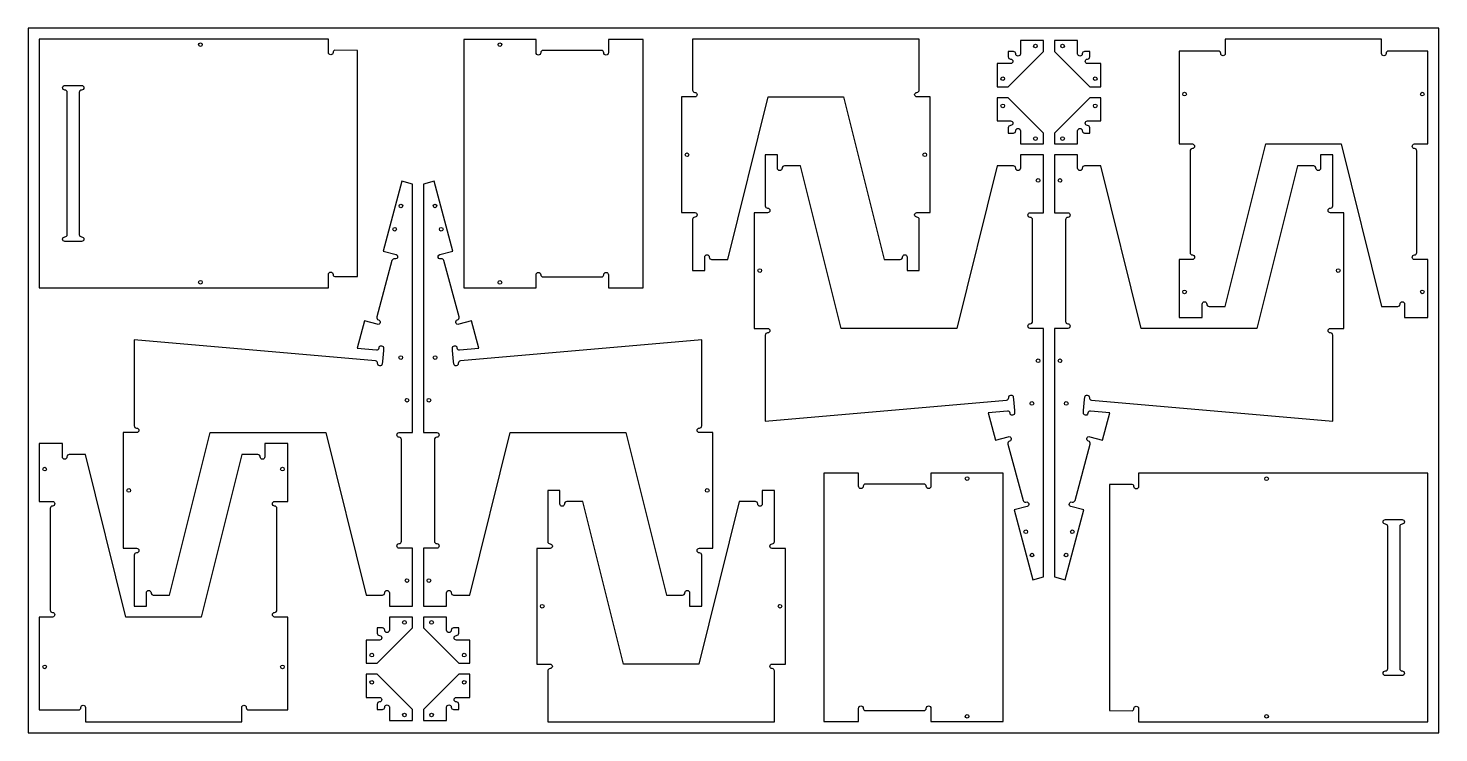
# Model space of a CAD drawing. Header units: inches. Extents: x 0 to 96, y 103.9 to 151.9.
import ezdxf

# ---------------------------------------------------------------- set-up
doc = ezdxf.new("R2010")
doc.units = ezdxf.units.IN
doc.header["$MEASUREMENT"] = 0
doc.header["$PDMODE"] = 1
for name, color, linetype in [('000_NOTES', 6, 'Continuous'), ('CUT_HOLE', 1, 'Continuous'), ('CUT_THRU', 7, 'Continuous')]:
    doc.layers.add(name, color=color, linetype=linetype)

# ---------------------------------------------------------------- blocks, each defined once
blk = doc.blocks.new('FASTENER')
blk.add_circle((0, 0), 0.125)
blk.add_point((0, 0))

msp = doc.modelspace()

# ---------------------------------------------------------------- linework, layer by layer
at = {"layer": 'CUT_HOLE'}
for points in [[(3.475, 137.819, 0.414214), (3.632, 137.661, -1), (3.632, 137.346), (2.501, 137.346, -1), (2.501, 137.661, 0.414214), (2.659, 137.819), (2.659, 147.504, 0.414214), (2.501, 147.661, -1), (2.501, 147.976), (3.632, 147.976, -1), (3.632, 147.661, 0.414214), (3.475, 147.504), (3.475, 137.819, 0.414214)], [(92.525, 117.929, 0.414214), (92.368, 118.087, -1), (92.368, 118.402), (93.499, 118.402, -1), (93.499, 118.087, 0.414214), (93.341, 117.929), (93.341, 108.244, 0.414214), (93.499, 108.087, -1), (93.499, 107.772), (92.368, 107.772, -1), (92.368, 108.087, 0.414214), (92.525, 108.244), (92.525, 117.929, 0.414214)]]:
    msp.add_lwpolyline(points, format="xyb", close=True, dxfattribs=at)
at = {"layer": 'CUT_THRU'}
for points in [[(20.433, 134.197), (20.433, 134.945), (20.433, 135.102, -1), (20.748, 135.102, 0.491271), (20.945, 134.95), (22.402, 134.965), (22.402, 142.661), (22.402, 150.358), (20.869, 150.374, 0.346729), (20.748, 150.22, -1), (20.433, 150.22), (20.433, 150.378), (20.433, 151.126), (0.748, 151.126), (0.748, 134.197), (20.433, 134.197)], [(34.881, 135.083, 0.414214), (35.039, 134.925), (39.015, 134.925, 0.414214), (39.173, 135.083, -1), (39.488, 135.083), (39.488, 134.177), (41.85, 134.177), (41.85, 151.106), (39.488, 151.106), (39.488, 150.201, -1), (39.173, 150.201, 0.414214), (39.015, 150.358), (35.039, 150.358, 0.414214), (34.881, 150.201, -1), (34.566, 150.201), (34.566, 151.106), (29.645, 151.106), (29.645, 134.177), (34.566, 134.177), (34.566, 135.083, -1), (34.881, 135.083, 0.414214)], [(45.211, 151.126), (45.211, 147.661, 0.414214), (45.369, 147.504, -1), (45.369, 147.189), (44.463, 147.189), (44.463, 139.315), (45.369, 139.315, -1), (45.369, 139, 0.414214), (45.211, 138.843), (45.211, 135.378), (46.038, 135.378), (46.038, 136.283, -1), (46.353, 136.283, 0.414214), (46.511, 136.126), (47.613, 136.126), (50.369, 147.189), (55.487, 147.189), (58.243, 136.126), (59.345, 136.126, 0.414214), (59.503, 136.283, -1), (59.818, 136.283), (59.818, 135.378), (60.644, 135.378), (60.644, 138.843, 0.414214), (60.487, 139, -1), (60.487, 139.315), (61.392, 139.315), (61.392, 147.189), (60.487, 147.189, -1), (60.487, 147.504, 0.414214), (60.644, 147.661), (60.644, 151.126), (45.211, 151.126)], [(65.95, 149.458), (65.95, 147.883), (66.698, 147.883), (69.1, 150.285), (69.1, 151.033), (67.525, 151.033), (67.525, 150.127, -1), (67.21, 150.127, 0.414214), (67.052, 150.285), (66.698, 150.285), (66.698, 149.93, 0.414214), (66.856, 149.773, -1), (66.856, 149.458), (65.95, 149.458)], [(72.092, 149.458, -1), (72.092, 149.773, 0.414214), (72.249, 149.93), (72.249, 150.285), (71.895, 150.285, 0.414214), (71.738, 150.127, -1), (71.423, 150.127), (71.423, 151.033), (69.848, 151.033), (69.848, 150.285), (72.249, 147.883), (72.997, 147.883), (72.997, 149.458), (72.092, 149.458, -1)], [(81.472, 151.126), (81.472, 150.152, -1), (81.157, 150.152, 0.414214), (81, 150.31), (78.323, 150.31), (78.323, 143.985), (79.228, 143.985, -1), (79.228, 143.67, 0.414214), (79.071, 143.513), (79.071, 136.584, 0.414214), (79.228, 136.426, -1), (79.228, 136.111), (78.323, 136.111), (78.323, 132.174), (79.898, 132.174), (79.898, 133.08, -1), (80.213, 133.08, 0.414214), (80.37, 132.922), (81.472, 132.922), (84.228, 143.985), (89.346, 143.985), (92.102, 132.922), (93.205, 132.922, 0.414214), (93.362, 133.08, -1), (93.677, 133.08), (93.677, 132.174), (95.252, 132.174), (95.252, 136.111), (94.346, 136.111, -1), (94.346, 136.426, 0.414214), (94.504, 136.584), (94.504, 143.513, 0.414214), (94.346, 143.67, -1), (94.346, 143.985), (95.252, 143.985), (95.252, 150.31), (92.575, 150.31, 0.414214), (92.417, 150.152, -1), (92.102, 150.152), (92.102, 151.126), (81.472, 151.126)], [(66.698, 147.135), (65.95, 147.135), (65.95, 145.56), (66.856, 145.56, -1), (66.856, 145.245, 0.414214), (66.698, 145.088), (66.698, 144.733), (67.052, 144.733, 0.414214), (67.21, 144.891, -1), (67.525, 144.891), (67.525, 143.985), (69.1, 143.985), (69.1, 144.733), (66.698, 147.135)], [(69.848, 144.733), (69.848, 143.985), (71.423, 143.985), (71.423, 144.891, -1), (71.738, 144.891, 0.414214), (71.895, 144.733), (72.249, 144.733), (72.249, 145.088, 0.414214), (72.092, 145.245, -1), (72.092, 145.56), (72.997, 145.56), (72.997, 147.135), (72.249, 147.135), (69.848, 144.733)], [(55.32, 131.426), (52.564, 142.489), (51.462, 142.489, 0.414214), (51.304, 142.332, -1), (50.989, 142.332), (50.989, 143.237), (50.163, 143.237), (50.163, 139.773, 0.414214), (50.32, 139.615, -1), (50.32, 139.3), (49.415, 139.3), (49.415, 131.426), (50.32, 131.426, -1), (50.32, 131.111, 0.414214), (50.163, 130.954), (50.163, 125.102), (66.586, 126.539, 0.414214), (66.729, 126.71, -1), (67.043, 126.737), (67.056, 126.58), (67.056, 126.58), (67.122, 125.835), (67.135, 125.678, -1), (66.821, 125.651, 0.414214), (66.651, 125.794), (65.329, 125.678), (65.83, 123.811), (66.704, 124.045, -1), (66.786, 123.741, 0.414214), (66.675, 123.548), (67.704, 119.707, 0.414214), (67.897, 119.596, -1), (67.978, 119.292), (67.103, 119.057), (68.377, 114.304), (69.1, 114.497), (69.1, 131.426), (68.194, 131.426, -1), (68.194, 131.741, 0.414214), (68.352, 131.899), (68.352, 138.828, 0.414214), (68.194, 138.985, -1), (68.194, 139.3), (69.1, 139.3), (69.1, 143.237), (67.525, 143.237), (67.525, 142.332, -1), (67.21, 142.332, 0.414214), (67.052, 142.489), (65.95, 142.489), (63.194, 131.426), (55.32, 131.426)], [(83.627, 131.426), (75.753, 131.426), (72.997, 142.489), (71.895, 142.489, 0.414214), (71.738, 142.332, -1), (71.423, 142.332), (71.423, 143.237), (69.848, 143.237), (69.848, 139.3), (70.753, 139.3, -1), (70.753, 138.985, 0.414214), (70.596, 138.828), (70.596, 131.899, 0.414214), (70.753, 131.741, -1), (70.753, 131.426), (69.848, 131.426), (69.848, 114.497), (70.57, 114.304), (71.844, 119.057), (70.969, 119.292, -1), (71.051, 119.596, 0.414214), (71.244, 119.707), (72.273, 123.548, 0.414214), (72.162, 123.741, -1), (72.243, 124.045), (73.118, 123.811), (73.618, 125.678), (72.297, 125.794, 0.414214), (72.126, 125.651, -1), (71.812, 125.678), (71.826, 125.835), (71.826, 125.835), (71.891, 126.58), (71.905, 126.737, -1), (72.219, 126.71, 0.414214), (72.362, 126.539), (88.785, 125.102), (88.785, 130.954, 0.414214), (88.627, 131.111, -1), (88.627, 131.426), (89.533, 131.426), (89.533, 139.3), (88.627, 139.3, -1), (88.627, 139.615, 0.414214), (88.785, 139.773), (88.785, 143.237), (87.958, 143.237), (87.958, 142.332, -1), (87.643, 142.332, 0.414214), (87.486, 142.489), (86.383, 142.489), (83.627, 131.426)], [(12.373, 124.322), (20.247, 124.322), (23.003, 113.259), (24.105, 113.259, 0.414214), (24.262, 113.416, -1), (24.577, 113.416), (24.577, 112.511), (26.152, 112.511), (26.152, 116.448), (25.247, 116.448, -1), (25.247, 116.763, 0.414214), (25.404, 116.92), (25.404, 123.849, 0.414214), (25.247, 124.007, -1), (25.247, 124.322), (26.152, 124.322), (26.152, 141.251), (25.43, 141.444), (24.156, 136.691), (25.031, 136.456, -1), (24.949, 136.152, 0.414214), (24.756, 136.041), (23.727, 132.2, 0.414214), (23.838, 132.007, -1), (23.757, 131.703), (22.882, 131.937), (22.382, 130.07), (23.703, 129.954, 0.414214), (23.874, 130.097, -1), (24.188, 130.07), (24.174, 129.913), (24.174, 129.913), (24.109, 129.168), (24.095, 129.011, -1), (23.781, 129.038, 0.414214), (23.638, 129.209), (7.215, 130.646), (7.215, 124.794, 0.414214), (7.373, 124.637, -1), (7.373, 124.322), (6.467, 124.322), (6.467, 116.448), (7.373, 116.448, -1), (7.373, 116.133, 0.414214), (7.215, 115.975), (7.215, 112.511), (8.042, 112.511), (8.042, 113.416, -1), (8.357, 113.416, 0.414214), (8.514, 113.259), (9.617, 113.259), (12.373, 124.322)], [(40.68, 124.322), (43.436, 113.259), (44.538, 113.259, 0.414214), (44.696, 113.416, -1), (45.011, 113.416), (45.011, 112.511), (45.837, 112.511), (45.837, 115.975, 0.414214), (45.68, 116.133, -1), (45.68, 116.448), (46.585, 116.448), (46.585, 124.322), (45.68, 124.322, -1), (45.68, 124.637, 0.414214), (45.837, 124.794), (45.837, 130.646), (29.414, 129.209, 0.414214), (29.271, 129.038, -1), (28.957, 129.011), (28.944, 129.168), (28.944, 129.168), (28.878, 129.913), (28.865, 130.07, -1), (29.179, 130.097, 0.414214), (29.349, 129.954), (30.671, 130.07), (30.17, 131.937), (29.296, 131.703, -1), (29.214, 132.007, 0.414214), (29.325, 132.2), (28.296, 136.041, 0.414214), (28.103, 136.152, -1), (28.022, 136.456), (28.897, 136.691), (27.623, 141.444), (26.9, 141.251), (26.9, 124.322), (27.806, 124.322, -1), (27.806, 124.007, 0.414214), (27.648, 123.849), (27.648, 116.92, 0.414214), (27.806, 116.763, -1), (27.806, 116.448), (26.9, 116.448), (26.9, 112.511), (28.475, 112.511), (28.475, 113.416, -1), (28.79, 113.416, 0.414214), (28.948, 113.259), (30.05, 113.259), (32.806, 124.322), (40.68, 124.322)], [(14.528, 104.622), (14.528, 105.596, -1), (14.843, 105.596, 0.414214), (15, 105.438), (17.677, 105.438), (17.677, 111.763), (16.772, 111.763, -1), (16.772, 112.078, 0.414214), (16.929, 112.235), (16.929, 119.164, 0.414214), (16.772, 119.322, -1), (16.772, 119.637), (17.677, 119.637), (17.677, 123.574), (16.102, 123.574), (16.102, 122.668, -1), (15.787, 122.668, 0.414214), (15.63, 122.826), (14.528, 122.826), (11.772, 111.763), (6.654, 111.763), (3.898, 122.826), (2.795, 122.826, 0.414214), (2.638, 122.668, -1), (2.323, 122.668), (2.323, 123.574), (0.748, 123.574), (0.748, 119.637), (1.654, 119.637, -1), (1.654, 119.322, 0.414214), (1.496, 119.164), (1.496, 112.235, 0.414214), (1.654, 112.078, -1), (1.654, 111.763), (0.748, 111.763), (0.748, 105.438), (3.425, 105.438, 0.414214), (3.583, 105.596, -1), (3.898, 105.596), (3.898, 104.622), (14.528, 104.622)], [(61.119, 120.665, 0.414214), (60.961, 120.823), (56.985, 120.823, 0.414214), (56.827, 120.665, -1), (56.512, 120.665), (56.512, 121.571), (54.15, 121.571), (54.15, 104.642), (56.512, 104.642), (56.512, 105.547, -1), (56.827, 105.547, 0.414214), (56.985, 105.39), (60.961, 105.39, 0.414214), (61.119, 105.547, -1), (61.434, 105.547), (61.434, 104.642), (66.355, 104.642), (66.355, 121.571), (61.434, 121.571), (61.434, 120.665, -1), (61.119, 120.665, 0.414214)], [(75.567, 121.551), (75.567, 120.803), (75.567, 120.646, -1), (75.252, 120.646, 0.491271), (75.055, 120.798), (73.598, 120.783), (73.598, 113.087), (73.598, 105.39), (75.131, 105.374, 0.346729), (75.252, 105.528, -1), (75.567, 105.528), (75.567, 105.37), (75.567, 104.622), (95.252, 104.622), (95.252, 121.551), (75.567, 121.551)], [(50.789, 104.622), (50.789, 108.087, 0.414214), (50.631, 108.244, -1), (50.631, 108.559), (51.537, 108.559), (51.537, 116.433), (50.631, 116.433, -1), (50.631, 116.748, 0.414214), (50.789, 116.906), (50.789, 120.37), (49.962, 120.37), (49.962, 119.465, -1), (49.647, 119.465, 0.414214), (49.489, 119.622), (48.387, 119.622), (45.631, 108.559), (40.513, 108.559), (37.757, 119.622), (36.655, 119.622, 0.414214), (36.497, 119.465, -1), (36.182, 119.465), (36.182, 120.37), (35.356, 120.37), (35.356, 116.906, 0.414214), (35.513, 116.748, -1), (35.513, 116.433), (34.608, 116.433), (34.608, 108.559), (35.513, 108.559, -1), (35.513, 108.244, 0.414214), (35.356, 108.087), (35.356, 104.622), (50.789, 104.622)], [(26.152, 111.015), (26.152, 111.763), (24.577, 111.763), (24.577, 110.857, -1), (24.262, 110.857, 0.414214), (24.105, 111.015), (23.751, 111.015), (23.751, 110.66, 0.414214), (23.908, 110.503, -1), (23.908, 110.188), (23.003, 110.188), (23.003, 108.613), (23.751, 108.613), (26.152, 111.015)], [(29.302, 108.613), (30.05, 108.613), (30.05, 110.188), (29.144, 110.188, -1), (29.144, 110.503, 0.414214), (29.302, 110.66), (29.302, 111.015), (28.948, 111.015, 0.414214), (28.79, 110.857, -1), (28.475, 110.857), (28.475, 111.763), (26.9, 111.763), (26.9, 111.015), (29.302, 108.613)], [(23.908, 106.29, -1), (23.908, 105.975, 0.414214), (23.751, 105.818), (23.751, 105.463), (24.105, 105.463, 0.414214), (24.262, 105.621, -1), (24.577, 105.621), (24.577, 104.715), (26.152, 104.715), (26.152, 105.463), (23.751, 107.865), (23.003, 107.865), (23.003, 106.29), (23.908, 106.29, -1)], [(30.05, 106.29), (30.05, 107.865), (29.302, 107.865), (26.9, 105.463), (26.9, 104.715), (28.475, 104.715), (28.475, 105.621, -1), (28.79, 105.621, 0.414214), (28.948, 105.463), (29.302, 105.463), (29.302, 105.818, 0.414214), (29.144, 105.975, -1), (29.144, 106.29), (30.05, 106.29)]]:
    msp.add_lwpolyline(points, format="xyb", close=True, dxfattribs=at)

# ---------------------------------------------------------------- block references
at = {"layer": 'CUT_HOLE'}
for p, rotation in [((11.718, 150.752), 270), ((32.106, 150.752), 270), ((68.549, 150.659), 90), ((70.399, 150.659), 90), ((66.324, 148.434), 90), ((72.623, 148.434), 90), ((78.697, 147.384), 90), ((94.878, 147.384), 90), ((66.324, 146.584), 90), ((72.623, 146.584), 90), ((68.549, 144.359), 90), ((70.399, 144.359), 90), ((44.837, 143.252), 90), ((61.018, 143.252), 90), ((68.726, 141.505), 90), ((70.222, 141.505), 90), ((25.366, 139.763), 270), ((27.686, 139.763), 270), ((24.942, 138.179), 270), ((28.111, 138.179), 270), ((49.789, 135.363), 90), ((89.159, 135.363), 90), ((11.718, 134.571), 270), ((32.106, 134.551), 270), ((78.697, 133.907), 90), ((94.878, 133.907), 90), ((25.357, 129.434), 270), ((27.695, 129.434), 270), ((68.726, 129.222), 90), ((70.222, 129.222), 90), ((25.778, 126.526), 270), ((27.274, 126.526), 270), ((68.305, 126.314), 90), ((70.643, 126.314), 90), ((1.122, 121.841), 270), ((17.303, 121.841), 270), ((63.894, 121.197), 90), ((84.282, 121.177), 90), ((6.841, 120.385), 270), ((46.211, 120.385), 270), ((67.889, 117.569), 90), ((71.058, 117.569), 90), ((68.314, 115.985), 90), ((70.634, 115.985), 90), ((25.778, 114.243), 270), ((27.274, 114.243), 270), ((34.982, 112.496), 270), ((51.163, 112.496), 270), ((25.601, 111.389), 270), ((27.451, 111.389), 270), ((1.122, 108.364), 270), ((17.303, 108.364), 270), ((23.377, 109.164), 270), ((29.676, 109.164), 270), ((23.377, 107.314), 270), ((29.676, 107.314), 270), ((25.601, 105.089), 270), ((27.451, 105.089), 270), ((63.894, 104.996), 90), ((84.282, 104.996), 90)]:
    msp.add_blockref('FASTENER', p, dxfattribs=dict(at, rotation=rotation))

# ---------------------------------------------------------------- meshes
at = {"layer": '000_NOTES'}
mesh = msp.add_polyface(dxfattribs=at)
corners = [(96, 151.874), (0, 151.874), (0, 103.874), (96, 103.874)]
mesh.append_faces([[corners[k] for k in face] for face in [(0, 1, 2, 3)]])

doc.saveas('drawing.dxf')
